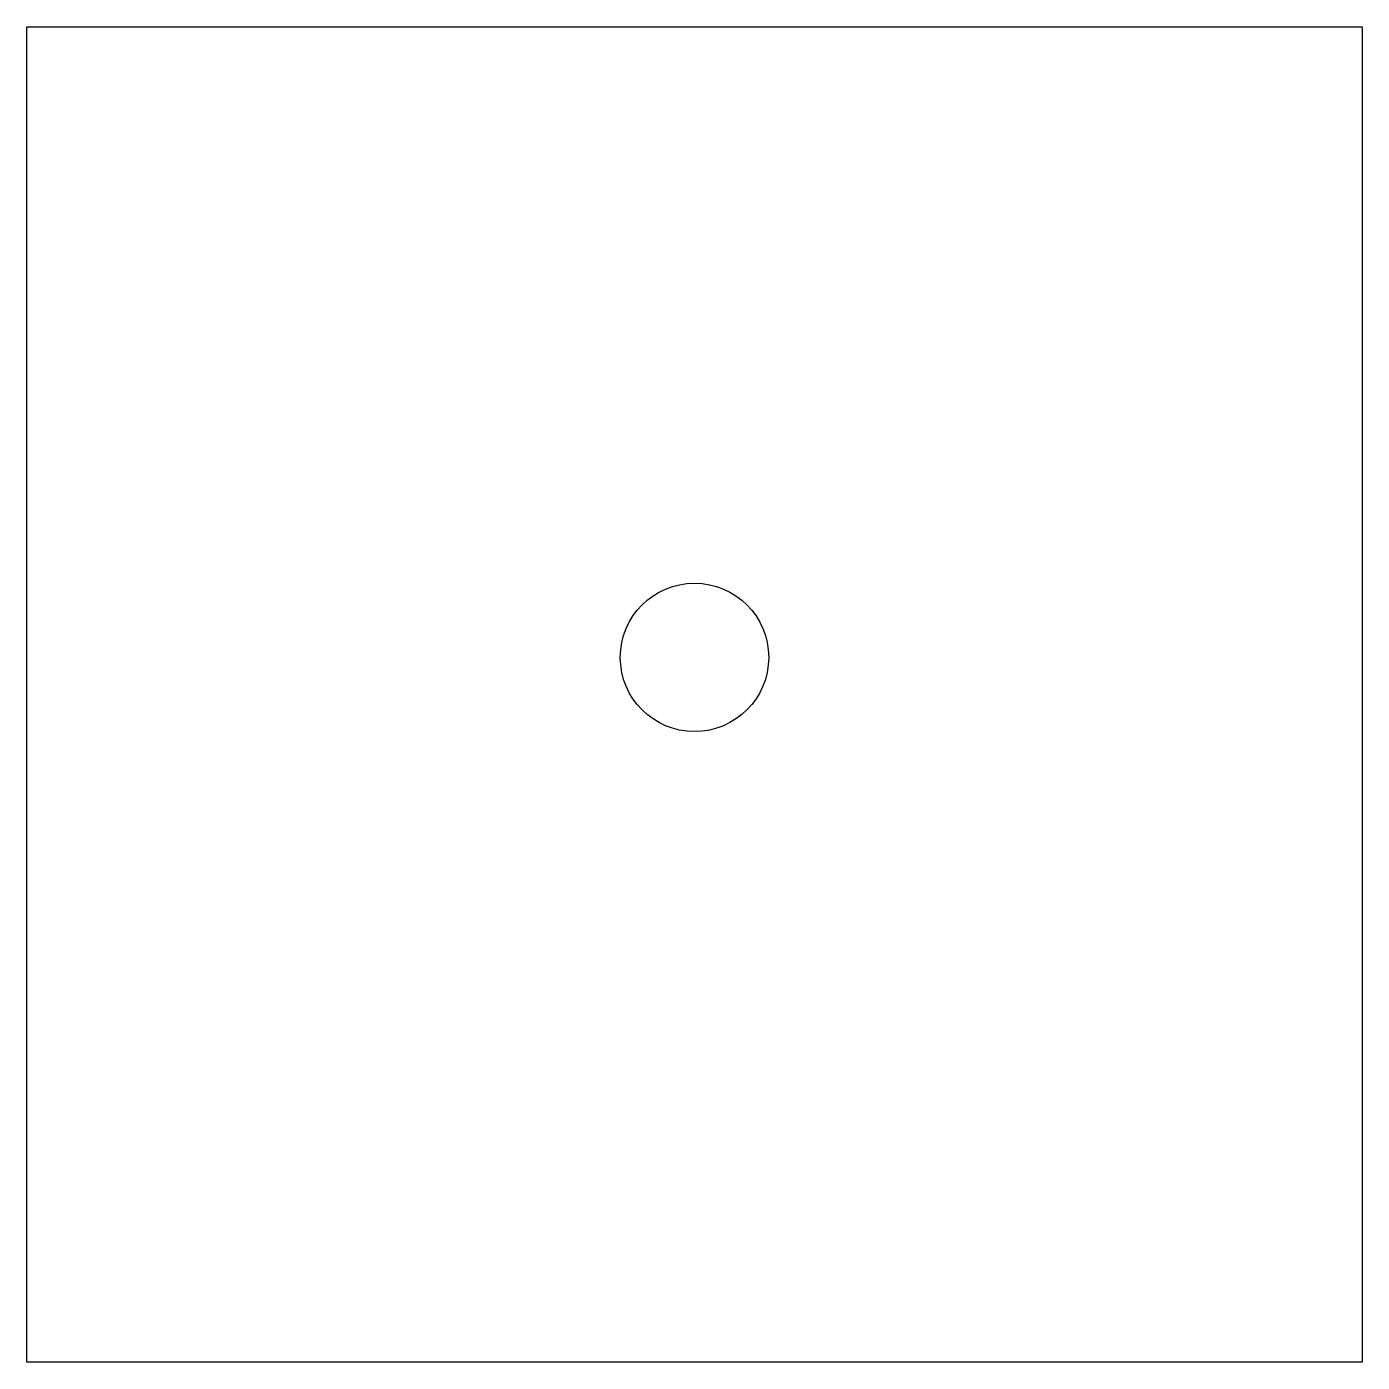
# Model space of a CAD drawing. Extents: x -9 to 9, y -18 to 0.
import ezdxf

# ---------------------------------------------------------------- set-up
doc = ezdxf.new("R2010")
doc.units = 0
doc.header["$LTSCALE"] = 0.375
doc.header["$MEASUREMENT"] = 0
doc.layers.get('0').update_dxf_attribs({"linetype": 'CONTINUOUS'})

msp = doc.modelspace()

# ---------------------------------------------------------------- linework, layer by layer
for p, q in [((-9, 0), (9, 0)), ((-9, -18), (-9, 0)), ((9, 0), (9, -18)), ((-9, -4), (-9, -2)), ((9, -18), (-9, -18))]:
    msp.add_line(p, q)
msp.add_circle((0, -8.5), 1)

doc.saveas('drawing.dxf')
